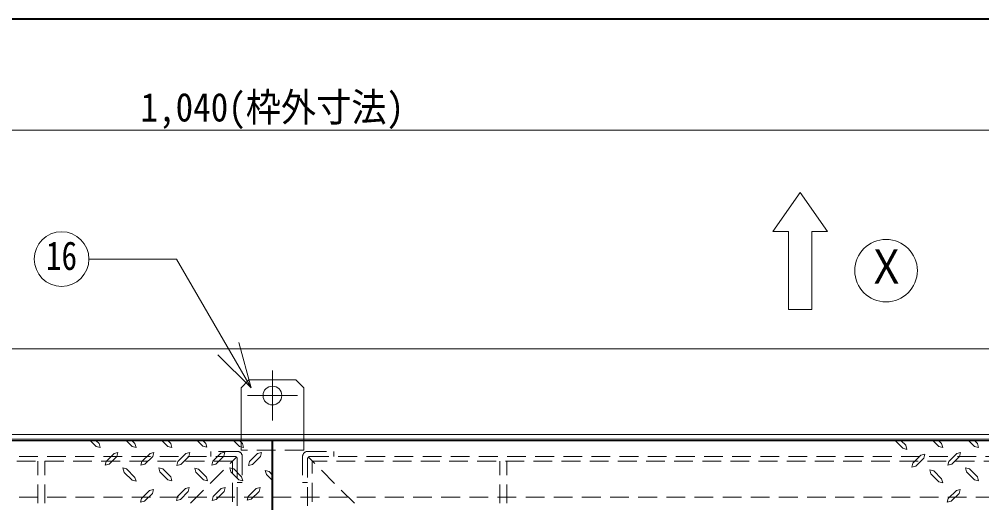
# Model space of a CAD drawing. Units: millimetres at full size, sheet at 1:10; details may follow other scales. Extents: x -2114 to 1936, y -1399 to 1411.
# Drawn here: x -1416 to -800, y 1102 to 1411 of the extents above; entities that cross this region are included whole.
import ezdxf
from ezdxf.enums import TextEntityAlignment as Align

# ---------------------------------------------------------------- set-up
doc = ezdxf.new("R2010")
doc.units = ezdxf.units.MM
doc.header["$LTSCALE"] = 10
doc.linetypes.add('CHAIN1', pattern=[8, 5, -1, 1, -1])
doc.linetypes.add('DASHED1', pattern=[1.8, 1.2, -0.6])
doc.layers.add('0-0_ﾚｲﾔ1', color=4, linetype='Continuous', lineweight=9)
doc.styles.add('ＭＳ ゴシック', font='')
doc.styles.get('ＭＳ ゴシック').set_extended_font_data('MS Gothic')

msp = doc.modelspace()

# ---------------------------------------------------------------- linework, layer by layer
at = {"layer": '0-0_ﾚｲﾔ1', "color": 1, "lineweight": 40}
for p, q in [((1936.08, 1411.36), (-2113.92, 1411.36)), ((-1253.92, 850.36), (-1253.92, 1141.36))]:
    msp.add_line(p, q, dxfattribs=at)
at = {"layer": '0-0_ﾚｲﾔ1'}
for p, q in [((-733.92, 1340.36), (-1773.92, 1340.36)), ((-1268.92, 1180.36), (-1273.92, 1175.36)), ((-1268.92, 1180.36), (-1238.92, 1180.36)), ((-1233.92, 1175.36), (-1238.92, 1180.36)), ((-1273.92, 1175.36), (-1273.92, 1145.36)), ((-1233.92, 1175.36), (-1233.92, 1145.36)), ((-1370.32, 1141.36), (-1366.7, 1137.75)), ((-1366.62, 1141.36), (-1364.85, 1139.6)), ((-1364.85, 1139.6), (-1364.13, 1137.1)), ((-1347.34, 1141.36), (-1343.72, 1137.75)), ((-1343.64, 1141.36), (-1341.87, 1139.6)), ((-1341.87, 1139.6), (-1341.15, 1137.1)), ((-1324.44, 1141.36), (-1320.82, 1137.75)), ((-1320.66, 1141.36), (-1318.89, 1139.6)), ((-1318.89, 1139.6), (-1318.25, 1137.02)), ((-1301.8, 1141.36), (-1298.4, 1137.83)), ((-1298.16, 1141.36), (-1296.47, 1139.68)), ((-1296.47, 1139.68), (-1295.83, 1137.19)), ((-1278.55, 1141.36), (-1274.94, 1137.75)), ((-1274.85, 1141.36), (-1273.09, 1139.6)), ((-1273.09, 1139.6), (-1272.36, 1137.02)), ((-855.48, 1141.36), (-850.62, 1136.62)), ((-831.34, 1141.36), (-827.72, 1137.75)), ((-827.64, 1141.36), (-825.87, 1139.6)), ((-825.87, 1139.6), (-825.15, 1137.1)), ((-808.44, 1141.36), (-804.82, 1137.75)), ((-804.66, 1141.36), (-802.89, 1139.6)), ((-802.89, 1139.6), (-802.25, 1137.02)), ((-1364.13, 1137.1), (-1366.7, 1137.75)), ((-1341.15, 1137.1), (-1343.72, 1137.75)), ((-1318.25, 1137.02), (-1320.82, 1137.75)), ((-1295.83, 1137.19), (-1298.4, 1137.83)), ((-1272.36, 1137.02), (-1274.94, 1137.75)), ((-825.15, 1137.1), (-827.72, 1137.75)), ((-802.25, 1137.02), (-804.82, 1137.75)), ((-1360.35, 1128.19), (-1361, 1125.69)), ((-1358.43, 1126.34), (-1353.36, 1131.4)), ((-1337.37, 1128.19), (-1338.02, 1125.69)), ((-1335.44, 1126.34), (-1330.38, 1131.4)), ((-1314.47, 1128.1), (-1315.11, 1125.61)), ((-1312.54, 1126.26), (-1307.48, 1131.32)), ((-1292.05, 1128.27), (-1292.69, 1125.77)), ((-1290.12, 1126.42), (-1285.06, 1131.48)), ((-1268.59, 1128.1), (-1269.23, 1125.61)), ((-1266.66, 1126.26), (-1261.6, 1131.32)), ((-844.27, 1126.98), (-844.92, 1124.49)), ((-842.35, 1125.13), (-837.28, 1130.19)), ((-821.37, 1128.19), (-822.02, 1125.69)), ((-819.44, 1126.34), (-814.38, 1131.4)), ((-1358.43, 1126.34), (-1361, 1125.69)), ((-1347.3, 1123.44), (-1349.51, 1124.01)), ((-1348.79, 1121.15), (-1349.51, 1124.01)), ((-1348.79, 1121.15), (-1343.72, 1116.08)), ((-1347.3, 1123.44), (-1341.87, 1117.93)), ((-1346.94, 1123.07), (-1347.17, 1123.13)), ((-1335.44, 1126.34), (-1338.02, 1125.69)), ((-1325.88, 1121.44), (-1326.52, 1124.01)), ((-1324.03, 1123.36), (-1326.52, 1124.01)), ((-1325.88, 1121.44), (-1320.82, 1116.37)), ((-1324.03, 1123.36), (-1318.97, 1118.22)), ((-1312.54, 1126.26), (-1315.11, 1125.61)), ((-1302.98, 1121.35), (-1303.62, 1123.93)), ((-1301.13, 1123.28), (-1303.62, 1123.93)), ((-1302.98, 1121.35), (-1297.92, 1116.29)), ((-1301.13, 1123.28), (-1296.07, 1118.14)), ((-1290.12, 1126.42), (-1292.69, 1125.77)), ((-1280.56, 1121.52), (-1281.2, 1124.09)), ((-1278.71, 1123.44), (-1281.2, 1124.09)), ((-1280.56, 1121.52), (-1275.5, 1116.45)), ((-1278.71, 1123.44), (-1273.65, 1118.3)), ((-1266.66, 1126.26), (-1269.23, 1125.61)), ((-1255.97, 1121.76), (-1258.54, 1122.4)), ((-1257.82, 1119.83), (-1258.54, 1122.4)), ((-1255.97, 1121.76), (-1253.92, 1119.41)), ((-842.35, 1125.13), (-844.92, 1124.49)), ((-832.78, 1120.23), (-833.43, 1122.8)), ((-830.94, 1122.16), (-833.43, 1122.8)), ((-830.94, 1122.16), (-825.87, 1117.02)), ((-819.44, 1126.34), (-822.02, 1125.69)), ((-809.88, 1121.44), (-810.52, 1124.01)), ((-808.03, 1123.36), (-810.52, 1124.01)), ((-809.88, 1121.44), (-804.82, 1116.37)), ((-808.03, 1123.36), (-802.97, 1118.22)), ((-1341.15, 1115.44), (-1343.72, 1116.08)), ((-1341.87, 1117.93), (-1341.15, 1115.44)), ((-1318.25, 1115.73), (-1320.82, 1116.37)), ((-1318.97, 1118.22), (-1318.25, 1115.73)), ((-1295.35, 1115.65), (-1297.92, 1116.29)), ((-1296.07, 1118.14), (-1295.35, 1115.65)), ((-1272.93, 1115.81), (-1275.5, 1116.45)), ((-1273.65, 1118.3), (-1272.93, 1115.81)), ((-1257.82, 1119.83), (-1253.92, 1115.93)), ((-832.78, 1120.23), (-827.72, 1115.17)), ((-825.15, 1114.52), (-827.72, 1115.17)), ((-825.87, 1117.02), (-825.15, 1114.52)), ((-802.25, 1115.73), (-804.82, 1116.37)), ((-802.97, 1118.22), (-802.25, 1115.73)), ((-1312.78, 1103.84), (-1307.72, 1108.9)), ((-1289.88, 1103.76), (-1284.82, 1108.82)), ((-1267.46, 1103.92), (-1262.4, 1108.98)), ((-1337.61, 1104.48), (-1338.26, 1101.99)), ((-1335.69, 1102.63), (-1338.26, 1101.99)), ((-1335.69, 1102.63), (-1330.62, 1107.69)), ((-1314.71, 1105.69), (-1315.35, 1103.19)), ((-1312.78, 1103.84), (-1315.35, 1103.19)), ((-1291.81, 1105.6), (-1292.45, 1103.11)), ((-1289.88, 1103.76), (-1292.45, 1103.11)), ((-1269.39, 1105.77), (-1270.03, 1103.27)), ((-1267.46, 1103.92), (-1270.03, 1103.27)), ((-821.61, 1104.48), (-822.26, 1101.99)), ((-819.69, 1102.63), (-822.26, 1101.99)), ((-819.69, 1102.63), (-814.62, 1107.69))]:
    msp.add_line(p, q, dxfattribs=at)
at = {"layer": '0-0_ﾚｲﾔ1', "color": 7, "lineweight": 18}
for p, q in [((-916.42, 1300.36), (-933.92, 1275.36)), ((-916.42, 1300.36), (-898.92, 1275.36)), ((-908.92, 1225.36), (-908.92, 1275.36)), ((-898.92, 1275.36), (-908.92, 1275.36)), ((-1315.24, 1257.78), (-1371.31, 1257.78)), ((-1267.62, 1175.31), (-1315.24, 1257.78)), ((-908.92, 1225.36), (-923.92, 1225.36)), ((-1267.62, 1175.31), (-1275.39, 1204.29)), ((-1267.62, 1175.31), (-1288.84, 1196.52)), ((-733.92, 1145.36), (-1773.92, 1145.36)), ((-736.92, 1142.36), (-1770.92, 1142.36))]:
    msp.add_line(p, q, dxfattribs=at)
at = {"layer": '0-0_ﾚｲﾔ1', "linetype": 'CHAIN1'}
for p, q in [((-1253.92, 1186.36), (-1253.92, 1154.36)), ((-1269.92, 1170.36), (-1237.92, 1170.36))]:
    msp.add_line(p, q, dxfattribs=at)
at = {"layer": '0-0_ﾚｲﾔ1', "linetype": 'DASHED1'}
for p, q in [((-1273.92, 1145.36), (-1273.92, 1135.36)), ((-1233.92, 1145.36), (-1233.92, 1135.36)), ((-1293.22, 1134.56), (-1293.22, 1131.36)), ((-1276.42, 1134.56), (-1293.22, 1134.56)), ((-1233.92, 1135.36), (-1273.92, 1135.36)), ((-1231.42, 1134.56), (-1214.62, 1134.56)), ((-1214.62, 1134.56), (-1214.62, 1131.36)), ((-1279.42, 1128.36), (-1756.92, 1128.36)), ((-1403.92, 1101.36), (-1403.92, 1128.36)), ((-1399.42, 1101.36), (-1399.42, 1128.36)), ((-1279.42, 850.36), (-1279.42, 1128.36)), ((-1273.22, 1131.36), (-1273.22, 1114.56)), ((-1234.62, 1131.36), (-1234.62, 1114.56)), ((-750.92, 1128.36), (-1228.42, 1128.36)), ((-1228.42, 850.36), (-1228.42, 1128.36)), ((-1108.42, 1101.36), (-1108.42, 1128.36)), ((-1103.92, 1101.36), (-1103.92, 1128.36)), ((-1276.42, 1114.56), (-1273.22, 1114.56)), ((-1231.42, 1114.56), (-1234.62, 1114.56)), ((-773.92, 1105.36), (-1733.92, 1105.36))]:
    msp.add_line(p, q, dxfattribs=at)
at = {"layer": '0-0_ﾚｲﾔ1', "color": 5, "lineweight": 25}
msp.add_line((-737.92, 1141.36), (-1769.92, 1141.36), dxfattribs=at)
at = {"layer": '0-0_ﾚｲﾔ1', "color": 7, "linetype": 'DASHED1', "lineweight": 18}
for p, q in [((-1278.02, 1131.36), (-1758.32, 1131.36)), ((-1306.42, 1101.36), (-1276.89, 1130.9)), ((-1276.42, 1129.76), (-1276.42, 850.36)), ((-1231.42, 1129.76), (-1231.42, 850.36)), ((-1201.42, 1101.36), (-1230.95, 1130.9)), ((-1229.82, 1131.36), (-749.52, 1131.36))]:
    msp.add_line(p, q, dxfattribs=at)
at = {"layer": '0-0_ﾚｲﾔ1', "color": 7, "lineweight": 18}
msp.add_lwpolyline([(-923.92, 1225.36), (-923.92, 1275.36), (-933.92, 1275.36)], dxfattribs=at)
at = {"layer": '0-0_ﾚｲﾔ1'}
for points in [[(-678.92, 1150.36), (-728.92, 1200.36), (-1778.92, 1200.36)], [(-851.67, 1141.36), (-848.77, 1138.47), (-848.05, 1135.9), (-850.62, 1136.62)], [(-1360.35, 1128.19), (-1355.21, 1133.33), (-1352.72, 1133.97), (-1353.36, 1131.4)], [(-1337.37, 1128.19), (-1332.23, 1133.33), (-1329.74, 1133.97), (-1330.38, 1131.4)], [(-1314.47, 1128.1), (-1309.33, 1133.25), (-1306.84, 1133.89), (-1307.48, 1131.32)], [(-1292.05, 1128.27), (-1286.91, 1133.41), (-1284.42, 1134.05), (-1285.06, 1131.48)], [(-1268.59, 1128.1), (-1263.44, 1133.25), (-1260.95, 1133.89), (-1261.6, 1131.32)], [(-821.37, 1128.19), (-816.23, 1133.33), (-813.74, 1133.97), (-814.38, 1131.4)], [(-844.27, 1126.98), (-839.13, 1132.12), (-836.64, 1132.77), (-837.28, 1130.19)], [(-1337.61, 1104.48), (-1332.47, 1109.62), (-1329.98, 1110.27), (-1330.62, 1107.69)], [(-1314.71, 1105.69), (-1309.57, 1110.83), (-1307.08, 1111.47), (-1307.72, 1108.9)], [(-1291.81, 1105.6), (-1286.67, 1110.75), (-1284.18, 1111.39), (-1284.82, 1108.82)], [(-1269.39, 1105.77), (-1264.25, 1110.91), (-1261.76, 1111.55), (-1262.4, 1108.98)], [(-821.61, 1104.48), (-816.47, 1109.62), (-813.98, 1110.27), (-814.62, 1107.69)]]:
    msp.add_lwpolyline(points, dxfattribs=at)
at = {"layer": '0-0_ﾚｲﾔ1', "color": 7, "lineweight": 18}
for centre, radius in [((-1388.81, 1257.78), 17.5), ((-861.42, 1250.36), 20)]:
    msp.add_circle(centre, radius, dxfattribs=at)
at = {"layer": '0-0_ﾚｲﾔ1'}
msp.add_circle((-1253.92, 1170.36), 6, dxfattribs=at)
at = {"layer": '0-0_ﾚｲﾔ1', "linetype": 'DASHED1'}
for centre, start, end in [((-1276.42, 1131.36), 0, 90), ((-1231.42, 1131.36), 90, 180)]:
    msp.add_arc(centre, 3.2, start, end, dxfattribs=at)
at = {"layer": '0-0_ﾚｲﾔ1', "color": 7, "linetype": 'DASHED1', "lineweight": 18}
for centre, start, end in [((-1278.02, 1129.76), 0, 90), ((-1229.82, 1129.76), 90, 180)]:
    msp.add_arc(centre, 1.6, start, end, dxfattribs=at)

# ---------------------------------------------------------------- texts
at = {"layer": '0-0_ﾚｲﾔ1', "color": 7, "style": 'ＭＳ ゴシック'}
for s, height, width, p in [('1,040(枠外寸法)', 18.33, 0.9, (-1338.3, 1340.36)), ('16', 18.33, 0.8, (-1398.81, 1245.28)), ('Ｘ', 21.99, 0.85, (-873.92, 1235.36))]:
    msp.add_text(s, height=height, dxfattribs=dict(at, width=width)).set_placement(p, align=Align.BOTTOM_LEFT)

doc.saveas('drawing.dxf')
